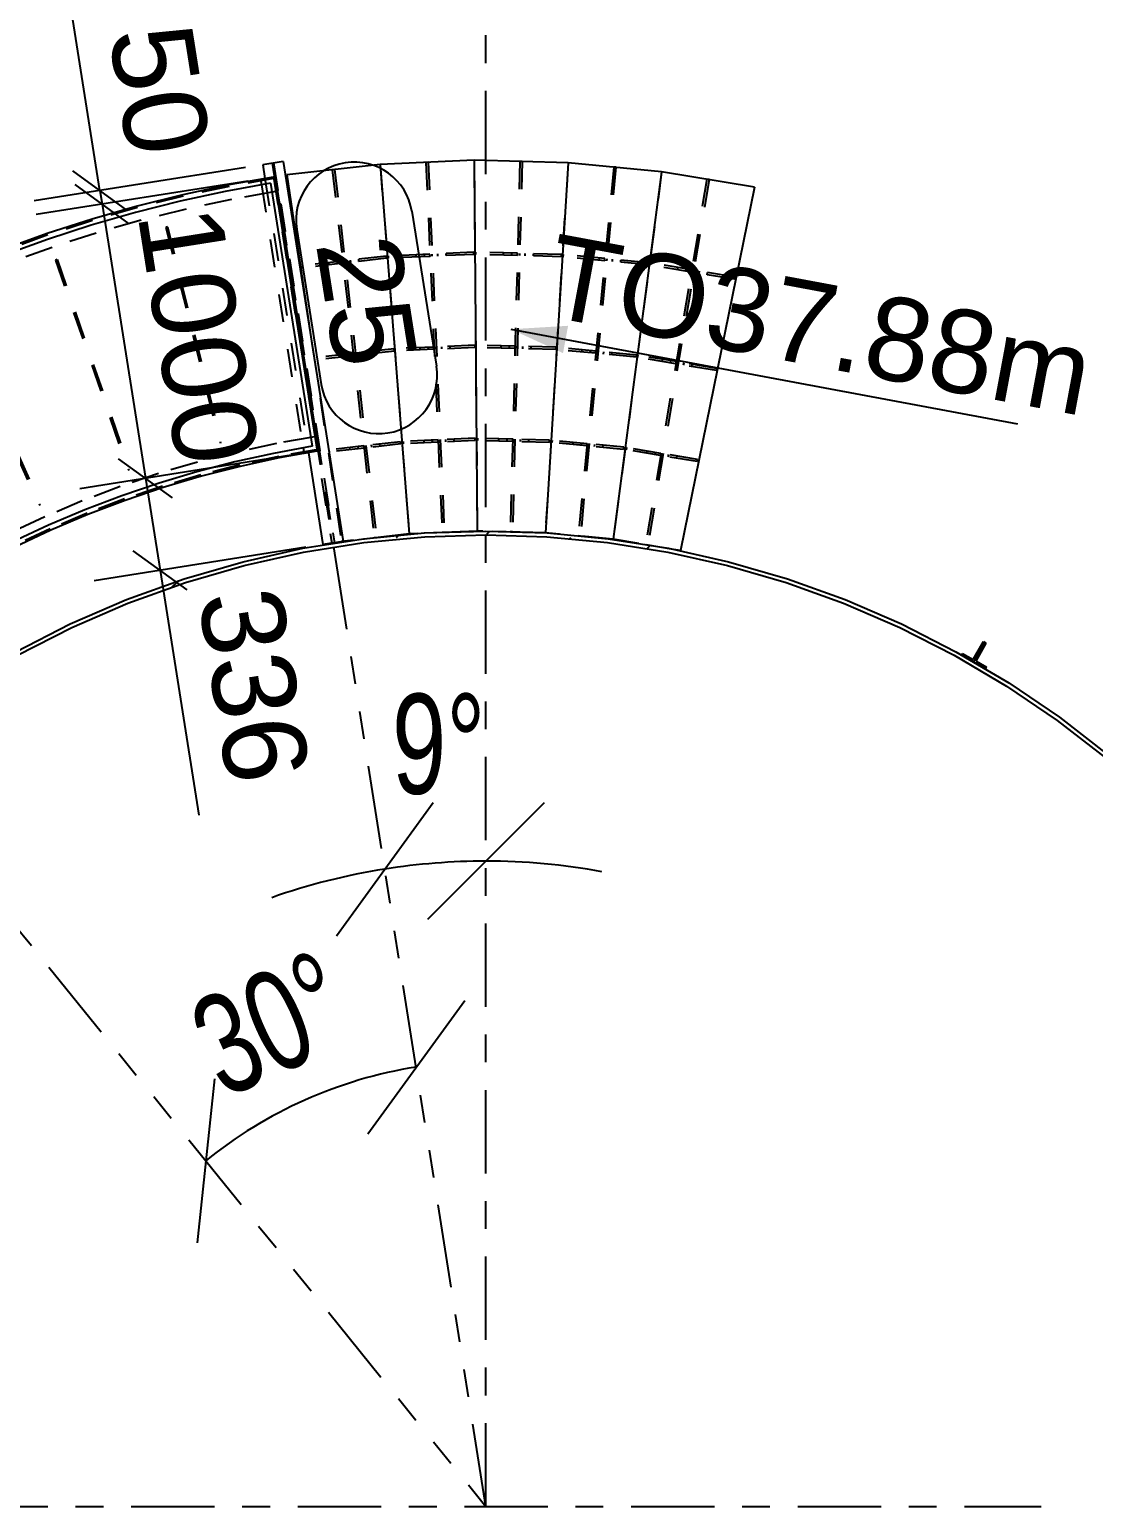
# Model space of a CAD drawing. Extents: x -29293 to 30124, y -19360 to 22650.
# Drawn here: x 20146 to 23977, y 10292 to 15613 of the extents above; entities that cross this region are included whole.
import ezdxf

# ---------------------------------------------------------------- set-up
doc = ezdxf.new("R2010")
doc.units = 0
for name, pattern in [('XKITLINE00', [0]), ('XKITLINE01', [4, 1, -1, 1, -1]), ('XKITLINE03', [6, 3, -1, 1, -1]), ('XKITLINE05', [8, 3, -1, 1, -1, 1, -1])]:
    doc.linetypes.add(name, pattern=pattern)
doc.layers.get('0').update_dxf_attribs({"linetype": 'CONTINUOUS', "lineweight": 25})
doc.layers.get('DEFPOINTS').update_dxf_attribs({"color": 3, "linetype": 'CONTINUOUS', "lineweight": 25})
doc.layers.add('01粗实线层', color=7, linetype='CONTINUOUS', lineweight=60)
for name, color, linetype in [('dimension', 7, 'CONTINUOUS'), ('grid', 7, 'CONTINUOUS'), ('line', 7, 'CONTINUOUS'), ('mark', 7, 'CONTINUOUS'), ('part1', 7, 'CONTINUOUS'), ('text', 7, 'CONTINUOUS')]:
    doc.layers.add(name, color=color, linetype=linetype)
doc.styles.add('HZ', font='arial.ttf', dxfattribs={"width": 0.7})
doc.styles.add('STYLE_1', font='arial.ttf', dxfattribs={"height": 0.2})
doc.dimstyles.get("Standard").update_dxf_attribs({"dimscale": 20, "dimtxt": 3, "dimasz": 3.5, "dimexe": 2, "dimexo": 2, "dimgap": 1, "dimtad": 1, "dimdec": 0, "dimdsep": 46, "dimtxsty": 'HZ', "dimblk": 'OBLIQUE', "dimcen": 0, "dimclrd": 1, "dimclre": 1, "dimclrt": 1, "dimadec": 1, "dimazin": 2, "dimtfac": 1, "dimtdec": 0, "dimtmove": 1, "dimatfit": 0, "dimldrblk": 'OBLIQUE', "dimfxl": 0, "dimtolj": 1, "dimtzin": 0, "dimarcsym": 0})

# ---------------------------------------------------------------- blocks, each defined once
blk = doc.blocks.new('*D368')
at = {"layer": 'part1', "color": 0, "linetype": 'XKITLINE00'}
for p, q in [((1268.723, 1686.853), (1268.767, 1686.897)), ((1268.801, 1686.931), (1268.965, 1687.095))]:
    blk.add_line(p, q, dxfattribs=at)
blk = doc.blocks.new('*D369')
at = {"layer": 'part1', "color": 0, "linetype": 'XKITLINE00'}
blk.add_line((1268.965, 1687.095), (1269.129, 1687.259), dxfattribs=at)
blk = doc.blocks.new('*D370')
at = {"layer": 'part1', "color": 0, "linetype": 'XKITLINE00'}
for p, q in [((1251.272, 1691.403), (1251.38, 1691.512)), ((1248.008, 1691.283), (1248.084, 1691.359)), ((1254.242, 1691.231), (1254.293, 1691.282)), ((1257.031, 1690.877), (1257.134, 1690.979)), ((1239.928, 1689.489), (1240.139, 1689.699))]:
    blk.add_line(p, q, dxfattribs=at)
blk = doc.blocks.new('*D878')
at = {"layer": 'part1', "color": 0, "linetype": 'XKITLINE01'}
for p, q in [((1243.849, 1703.3), (1243.75, 1703.284)), ((1243.75, 1703.284), (1245.683, 1691.079)), ((1243.849, 1703.3), (1245.782, 1691.095)), ((1244.901, 1696.017), (1244.999, 1696.033)), ((1245.782, 1691.095), (1245.683, 1691.079))]:
    blk.add_line(p, q, dxfattribs=at)
blk = doc.blocks.new('*D879')
at = {"layer": 'part1', "color": 2, "linetype": 'XKITLINE00'}
for p, q in [((1243.643, 1704.28), (1243.121, 1704.187)), ((1243.643, 1704.28), (1245.207, 1694.403)), ((1243.121, 1704.187), (1243.152, 1703.989)), ((1244.654, 1694.509), (1244.685, 1694.31)), ((1245.207, 1694.403), (1244.685, 1694.31))]:
    blk.add_line(p, q, dxfattribs=at)
at = {"layer": 'part1', "color": 0, "linetype": 'XKITLINE01'}
for p, q in [((1243.589, 1704.27), (1245.153, 1694.393)), ((1243.152, 1703.989), (1244.654, 1694.509))]:
    blk.add_line(p, q, dxfattribs=at)
blk = doc.blocks.new('*D880')
at = {"layer": 'part1', "color": 2, "linetype": 'XKITLINE00'}
for p, q in [((1243.93, 1704.831), (1243.199, 1704.715)), ((1243.93, 1704.831), (1246.098, 1691.145)), ((1243.199, 1704.715), (1243.278, 1704.215)), ((1244.843, 1694.338), (1245.367, 1691.029)), ((1246.098, 1691.145), (1245.367, 1691.029))]:
    blk.add_line(p, q, dxfattribs=at)
at = {"layer": 'part1', "color": 0, "linetype": 'XKITLINE01'}
for p, q in [((1243.54, 1704.769), (1245.708, 1691.083)), ((1243.589, 1704.777), (1245.757, 1691.091)), ((1243.278, 1704.215), (1244.843, 1694.338))]:
    blk.add_line(p, q, dxfattribs=at)
blk = doc.blocks.new('*D881')
at = {"layer": 'part1', "color": 0, "linetype": 'XKITLINE01'}
for p, q in [((1249.156, 1704.803), (1249.076, 1704.799)), ((1249.076, 1704.799), (1249.658, 1691.463)), ((1249.156, 1704.803), (1249.738, 1691.467)), ((1249.738, 1691.467), (1249.658, 1691.463))]:
    blk.add_line(p, q, dxfattribs=at)
blk = doc.blocks.new('*D882')
at = {"layer": 'part1', "color": 2, "linetype": 'XKITLINE00'}
for p, q in [((1250.807, 1704.875), (1247.425, 1704.727)), ((1250.807, 1704.875), (1250.923, 1691.518)), ((1250.923, 1691.518), (1250.011, 1691.478)), ((1248.786, 1691.425), (1248.473, 1691.411))]:
    blk.add_line(p, q, dxfattribs=at)
at = {"layer": 'part1', "color": 0, "linetype": 'XKITLINE01'}
for p, q in [((1247.425, 1704.727), (1248.473, 1691.411)), ((1250.011, 1691.478), (1248.786, 1691.425))]:
    blk.add_line(p, q, dxfattribs=at)
blk = doc.blocks.new('*D883')
at = {"layer": 'part1', "color": 0, "linetype": 'XKITLINE01'}
for p, q in [((1252.459, 1704.832), (1252.109, 1691.487)), ((1252.539, 1704.829), (1252.189, 1691.485)), ((1252.539, 1704.829), (1252.459, 1704.832)), ((1252.189, 1691.485), (1252.109, 1691.487))]:
    blk.add_line(p, q, dxfattribs=at)
blk = doc.blocks.new('*D884')
at = {"layer": 'part1', "color": 0, "linetype": 'XKITLINE01'}
for p, q in [((1245.783, 1704.54), (1245.703, 1704.531)), ((1245.703, 1704.531), (1247.214, 1691.268)), ((1245.783, 1704.54), (1247.294, 1691.277)), ((1247.294, 1691.277), (1247.214, 1691.268))]:
    blk.add_line(p, q, dxfattribs=at)
blk = doc.blocks.new('*D885')
at = {"layer": 'part1', "color": 2, "linetype": 'XKITLINE00'}
for p, q in [((1254.191, 1704.786), (1250.807, 1704.875)), ((1254.191, 1704.786), (1253.375, 1691.454)), ((1251.117, 1691.513), (1250.923, 1691.518)), ((1253.375, 1691.454), (1252.471, 1691.478))]:
    blk.add_line(p, q, dxfattribs=at)
at = {"layer": 'part1', "color": 0, "linetype": 'XKITLINE01'}
for p, q in [((1250.807, 1704.875), (1250.923, 1691.518)), ((1252.471, 1691.478), (1251.117, 1691.513))]:
    blk.add_line(p, q, dxfattribs=at)
blk = doc.blocks.new('*D886')
at = {"layer": 'part1', "color": 2, "linetype": 'XKITLINE00'}
for p, q in [((1247.425, 1704.727), (1244.061, 1704.344)), ((1244.061, 1704.344), (1244.968, 1698.278)), ((1247.425, 1704.727), (1248.473, 1691.411)), ((1246.036, 1691.134), (1246.035, 1691.135)), ((1246.465, 1691.183), (1246.036, 1691.134)), ((1248.473, 1691.411), (1247.651, 1691.318))]:
    blk.add_line(p, q, dxfattribs=at)
at = {"layer": 'part1', "color": 0, "linetype": 'XKITLINE01'}
for p, q in [((1244.968, 1698.278), (1246.036, 1691.134)), ((1247.651, 1691.318), (1246.465, 1691.183))]:
    blk.add_line(p, q, dxfattribs=at)
blk = doc.blocks.new('*D887')
at = {"layer": 'part1', "color": 0, "linetype": 'XKITLINE01'}
for p, q in [((1239.768, 1702.473), (1239.709, 1702.458)), ((1239.709, 1702.458), (1241.646, 1694.69)), ((1239.768, 1702.473), (1241.704, 1694.705)), ((1241.704, 1694.705), (1241.646, 1694.69))]:
    blk.add_line(p, q, dxfattribs=at)
blk = doc.blocks.new('*D888')
at = {"layer": 'part1', "color": 0, "linetype": 'XKITLINE01'}
for p, q in [((1235.794, 1701.299), (1235.737, 1701.279)), ((1235.737, 1701.279), (1238.343, 1693.709)), ((1235.794, 1701.299), (1238.4, 1693.729)), ((1238.4, 1693.729), (1238.343, 1693.709))]:
    blk.add_line(p, q, dxfattribs=at)
blk = doc.blocks.new('*D889')
at = {"layer": 'part1', "color": 0, "linetype": 'XKITLINE01'}
for p, q in [((1246.836, 1694.585), (1245.594, 1694.444)), ((1245.603, 1694.364), (1245.594, 1694.444)), ((1245.603, 1694.364), (1245.594, 1694.444)), ((1246.845, 1694.506), (1245.603, 1694.364)), ((1246.349, 1694.449), (1246.339, 1694.529)), ((1246.647, 1694.483), (1246.638, 1694.563)), ((1246.845, 1694.506), (1246.836, 1694.585)), ((1246.845, 1694.506), (1246.836, 1694.585))]:
    blk.add_line(p, q, dxfattribs=at)
blk = doc.blocks.new('*D890')
at = {"layer": 'part1', "color": 0, "linetype": 'XKITLINE01'}
for p, q in [((1246.457, 1697.914), (1245.066, 1697.755)), ((1246.466, 1697.834), (1245.075, 1697.676)), ((1245.969, 1697.778), (1245.96, 1697.857)), ((1246.267, 1697.812), (1246.258, 1697.891)), ((1246.466, 1697.834), (1246.457, 1697.914)), ((1246.466, 1697.834), (1246.457, 1697.914)), ((1245.075, 1697.676), (1245.066, 1697.755)), ((1245.075, 1697.676), (1245.066, 1697.755))]:
    blk.add_line(p, q, dxfattribs=at)
blk = doc.blocks.new('*D891')
at = {"layer": 'part1', "color": 0, "linetype": 'XKITLINE01'}
for p, q in [((1247.928, 1698.081), (1246.537, 1697.923)), ((1246.546, 1697.843), (1246.537, 1697.923)), ((1246.546, 1697.843), (1246.537, 1697.923)), ((1247.937, 1698.002), (1246.546, 1697.843)), ((1246.745, 1697.866), (1246.735, 1697.946)), ((1247.043, 1697.9), (1247.034, 1697.979)), ((1247.937, 1698.002), (1247.928, 1698.081)), ((1247.937, 1698.002), (1247.928, 1698.081))]:
    blk.add_line(p, q, dxfattribs=at)
blk = doc.blocks.new('*D892')
at = {"layer": 'part1', "color": 0, "linetype": 'XKITLINE01'}
for p, q in [((1248.158, 1694.736), (1246.916, 1694.594)), ((1248.167, 1694.656), (1246.925, 1694.515)), ((1247.422, 1694.572), (1247.413, 1694.651)), ((1248.167, 1694.656), (1248.158, 1694.736)), ((1248.167, 1694.656), (1248.158, 1694.736)), ((1246.925, 1694.515), (1246.916, 1694.594)), ((1246.925, 1694.515), (1246.916, 1694.594)), ((1247.124, 1694.538), (1247.115, 1694.617))]:
    blk.add_line(p, q, dxfattribs=at)
blk = doc.blocks.new('*D893')
at = {"layer": 'part1', "color": 0, "linetype": 'XKITLINE01'}
for p, q in [((1249.512, 1694.799), (1248.263, 1694.744)), ((1248.267, 1694.664), (1248.263, 1694.744)), ((1248.267, 1694.664), (1248.263, 1694.744)), ((1249.516, 1694.719), (1248.267, 1694.664)), ((1249.016, 1694.697), (1249.013, 1694.777)), ((1249.316, 1694.71), (1249.312, 1694.79)), ((1249.516, 1694.719), (1249.512, 1694.799)), ((1249.516, 1694.719), (1249.512, 1694.799))]:
    blk.add_line(p, q, dxfattribs=at)
blk = doc.blocks.new('*D894')
at = {"layer": 'part1', "color": 0, "linetype": 'XKITLINE01'}
for p, q in [((1249.366, 1698.146), (1247.968, 1698.085)), ((1247.971, 1698.005), (1247.968, 1698.085)), ((1247.971, 1698.005), (1247.968, 1698.085)), ((1249.37, 1698.066), (1247.971, 1698.005)), ((1248.87, 1698.044), (1248.867, 1698.124)), ((1249.17, 1698.057), (1249.166, 1698.137)), ((1249.37, 1698.066), (1249.366, 1698.146)), ((1249.37, 1698.066), (1249.366, 1698.146))]:
    blk.add_line(p, q, dxfattribs=at)
blk = doc.blocks.new('*D895')
at = {"layer": 'part1', "color": 0, "linetype": 'XKITLINE01'}
for p, q in [((1250.845, 1698.21), (1249.446, 1698.149)), ((1249.45, 1698.069), (1249.446, 1698.149)), ((1249.45, 1698.069), (1249.446, 1698.149)), ((1250.848, 1698.13), (1249.45, 1698.069)), ((1249.65, 1698.078), (1249.646, 1698.158)), ((1249.949, 1698.091), (1249.946, 1698.171)), ((1250.848, 1698.13), (1250.845, 1698.21)), ((1250.848, 1698.13), (1250.845, 1698.21))]:
    blk.add_line(p, q, dxfattribs=at)
blk = doc.blocks.new('*D896')
at = {"layer": 'part1', "color": 0, "linetype": 'XKITLINE01'}
for p, q in [((1250.841, 1694.857), (1249.592, 1694.802)), ((1249.596, 1694.722), (1249.592, 1694.802)), ((1249.596, 1694.722), (1249.592, 1694.802)), ((1250.845, 1694.777), (1249.596, 1694.722)), ((1249.796, 1694.731), (1249.792, 1694.811)), ((1250.095, 1694.744), (1250.092, 1694.824)), ((1250.845, 1694.777), (1250.841, 1694.857)), ((1250.845, 1694.777), (1250.841, 1694.857))]:
    blk.add_line(p, q, dxfattribs=at)
blk = doc.blocks.new('*D897')
at = {"layer": 'part1', "color": 0, "linetype": 'XKITLINE01'}
for p, q in [((1250.945, 1694.778), (1250.947, 1694.858)), ((1250.945, 1694.778), (1250.947, 1694.858)), ((1252.195, 1694.745), (1250.945, 1694.778)), ((1252.197, 1694.825), (1250.947, 1694.858)), ((1251.695, 1694.758), (1251.697, 1694.838)), ((1251.995, 1694.75), (1251.997, 1694.83)), ((1252.195, 1694.745), (1252.197, 1694.825)), ((1252.195, 1694.745), (1252.197, 1694.825))]:
    blk.add_line(p, q, dxfattribs=at)
blk = doc.blocks.new('*D898')
at = {"layer": 'part1', "color": 0, "linetype": 'XKITLINE01'}
for p, q in [((1250.883, 1698.131), (1250.885, 1698.21)), ((1250.883, 1698.131), (1250.885, 1698.21)), ((1252.282, 1698.094), (1250.883, 1698.131)), ((1252.284, 1698.174), (1250.885, 1698.21)), ((1251.782, 1698.107), (1251.785, 1698.187)), ((1252.082, 1698.099), (1252.084, 1698.179)), ((1252.282, 1698.094), (1252.284, 1698.174)), ((1252.282, 1698.094), (1252.284, 1698.174))]:
    blk.add_line(p, q, dxfattribs=at)
blk = doc.blocks.new('*D899')
at = {"layer": 'part1', "color": 0, "linetype": 'XKITLINE01'}
for p, q in [((1252.362, 1698.092), (1252.365, 1698.172)), ((1252.362, 1698.092), (1252.365, 1698.172)), ((1253.762, 1698.055), (1252.362, 1698.092)), ((1253.764, 1698.135), (1252.365, 1698.172)), ((1252.562, 1698.086), (1252.564, 1698.166)), ((1252.862, 1698.079), (1252.864, 1698.159)), ((1253.762, 1698.055), (1253.764, 1698.135)), ((1253.762, 1698.055), (1253.764, 1698.135))]:
    blk.add_line(p, q, dxfattribs=at)
blk = doc.blocks.new('*D900')
at = {"layer": 'part1', "color": 0, "linetype": 'XKITLINE01'}
for p, q in [((1252.275, 1694.743), (1252.277, 1694.823)), ((1252.275, 1694.743), (1252.277, 1694.823)), ((1253.524, 1694.71), (1252.275, 1694.743)), ((1253.526, 1694.79), (1252.277, 1694.823)), ((1252.475, 1694.738), (1252.477, 1694.818)), ((1252.775, 1694.73), (1252.777, 1694.81)), ((1253.524, 1694.71), (1253.526, 1694.79)), ((1253.524, 1694.71), (1253.526, 1694.79))]:
    blk.add_line(p, q, dxfattribs=at)
blk = doc.blocks.new('*D901')
at = {"layer": 'part1', "color": 0, "linetype": 'XKITLINE01'}
for p, q in [((1246.078, 1701.242), (1244.587, 1701.072)), ((1244.597, 1700.993), (1244.587, 1701.072)), ((1244.597, 1700.993), (1244.587, 1701.072)), ((1246.087, 1701.163), (1244.597, 1700.993)), ((1245.59, 1701.106), (1245.581, 1701.186)), ((1245.888, 1701.14), (1245.879, 1701.22)), ((1246.087, 1701.163), (1246.078, 1701.242)), ((1246.087, 1701.163), (1246.078, 1701.242))]:
    blk.add_line(p, q, dxfattribs=at)
blk = doc.blocks.new('*D902')
at = {"layer": 'part1', "color": 0, "linetype": 'XKITLINE01'}
for p, q in [((1247.648, 1701.421), (1246.158, 1701.251)), ((1246.167, 1701.172), (1246.158, 1701.251)), ((1246.167, 1701.172), (1246.158, 1701.251)), ((1247.657, 1701.342), (1246.167, 1701.172)), ((1246.365, 1701.195), (1246.356, 1701.274)), ((1246.663, 1701.228), (1246.654, 1701.308)), ((1247.657, 1701.342), (1247.648, 1701.421)), ((1247.657, 1701.342), (1247.648, 1701.421))]:
    blk.add_line(p, q, dxfattribs=at)
blk = doc.blocks.new('*D903')
at = {"layer": 'part1', "color": 0, "linetype": 'XKITLINE01'}
for p, q in [((1249.22, 1701.492), (1247.722, 1701.427)), ((1247.725, 1701.347), (1247.722, 1701.427)), ((1247.725, 1701.347), (1247.722, 1701.427)), ((1249.224, 1701.412), (1247.725, 1701.347)), ((1248.724, 1701.391), (1248.721, 1701.471)), ((1249.024, 1701.404), (1249.02, 1701.484)), ((1249.224, 1701.412), (1249.22, 1701.492)), ((1249.224, 1701.412), (1249.22, 1701.492))]:
    blk.add_line(p, q, dxfattribs=at)
blk = doc.blocks.new('*D904')
at = {"layer": 'part1', "color": 0, "linetype": 'XKITLINE01'}
for p, q in [((1250.799, 1701.561), (1249.3, 1701.496)), ((1250.802, 1701.481), (1250.799, 1701.561)), ((1250.802, 1701.481), (1250.799, 1701.561)), ((1249.304, 1701.416), (1249.3, 1701.496)), ((1249.304, 1701.416), (1249.3, 1701.496)), ((1250.802, 1701.481), (1249.304, 1701.416)), ((1249.504, 1701.425), (1249.5, 1701.505)), ((1249.803, 1701.438), (1249.8, 1701.518))]:
    blk.add_line(p, q, dxfattribs=at)
blk = doc.blocks.new('*D905')
at = {"layer": 'part1', "color": 0, "linetype": 'XKITLINE01'}
for p, q in [((1250.87, 1701.482), (1250.873, 1701.562)), ((1250.87, 1701.482), (1250.873, 1701.562)), ((1252.372, 1701.523), (1250.873, 1701.562)), ((1252.37, 1701.443), (1250.87, 1701.482)), ((1251.87, 1701.456), (1251.872, 1701.536)), ((1252.17, 1701.448), (1252.172, 1701.528)), ((1252.37, 1701.443), (1252.372, 1701.523)), ((1252.37, 1701.443), (1252.372, 1701.523))]:
    blk.add_line(p, q, dxfattribs=at)
blk = doc.blocks.new('*D906')
at = {"layer": 'part1', "color": 0, "linetype": 'XKITLINE01'}
for p, q in [((1252.45, 1701.441), (1252.452, 1701.521)), ((1252.45, 1701.441), (1252.452, 1701.521)), ((1253.95, 1701.401), (1252.45, 1701.441)), ((1253.952, 1701.481), (1252.452, 1701.521)), ((1252.65, 1701.435), (1252.652, 1701.515)), ((1252.95, 1701.427), (1252.952, 1701.507)), ((1253.95, 1701.401), (1253.952, 1701.481)), ((1253.95, 1701.401), (1253.952, 1701.481))]:
    blk.add_line(p, q, dxfattribs=at)
blk = doc.blocks.new('*D907')
at = {"layer": 'part1', "color": 6, "linetype": 'XKITLINE05'}
for p, q in [((1268.778, 1686.891), (1269.148, 1687.532)), ((1268.8, 1686.809), (1269.2, 1687.502)), ((1269.148, 1687.532), (1269.2, 1687.502)), ((1268.367, 1687.059), (1268.397, 1687.111)), ((1268.367, 1687.059), (1268.8, 1686.809)), ((1268.397, 1687.111), (1268.778, 1686.891))]:
    blk.add_line(p, q, dxfattribs=at)
blk = doc.blocks.new('*D908')
at = {"layer": 'part1', "color": 6, "linetype": 'XKITLINE05'}
for p, q in [((1268.8, 1686.809), (1269.2, 1687.502)), ((1268.882, 1686.831), (1269.252, 1687.472)), ((1269.2, 1687.502), (1269.252, 1687.472)), ((1268.8, 1686.809), (1269.233, 1686.559)), ((1268.882, 1686.831), (1269.263, 1686.611)), ((1269.233, 1686.559), (1269.263, 1686.611))]:
    blk.add_line(p, q, dxfattribs=at)
blk = doc.blocks.new('*D909')
at = {"layer": 'part1', "color": 0, "linetype": 'XKITLINE01'}
for p, q in [((1257.561, 1704.462), (1255.817, 1691.219)), ((1257.986, 1690.856), (1256.739, 1691.065))]:
    blk.add_line(p, q, dxfattribs=at)
at = {"layer": 'part1', "color": 2, "linetype": 'XKITLINE00'}
for p, q in [((1260.899, 1703.903), (1257.561, 1704.462)), ((1260.899, 1703.903), (1258.236, 1690.814)), ((1256.739, 1691.065), (1255.817, 1691.219)), ((1258.236, 1690.814), (1257.986, 1690.856))]:
    blk.add_line(p, q, dxfattribs=at)
blk = doc.blocks.new('*D910')
at = {"layer": 'part1', "color": 0, "linetype": 'XKITLINE01'}
for p, q in [((1259.191, 1704.189), (1256.987, 1691.023)), ((1259.269, 1704.176), (1257.066, 1691.01)), ((1259.269, 1704.176), (1259.191, 1704.189)), ((1257.066, 1691.01), (1256.987, 1691.023))]:
    blk.add_line(p, q, dxfattribs=at)
blk = doc.blocks.new('*D911')
at = {"layer": 'part1', "color": 0, "linetype": 'XKITLINE01'}
for p, q in [((1255.836, 1704.628), (1254.556, 1691.34)), ((1255.916, 1704.62), (1254.636, 1691.333)), ((1255.916, 1704.62), (1255.836, 1704.628)), ((1254.636, 1691.333), (1254.556, 1691.34))]:
    blk.add_line(p, q, dxfattribs=at)
blk = doc.blocks.new('*D912')
at = {"layer": 'part1', "color": 0, "linetype": 'XKITLINE01'}
for p, q in [((1254.191, 1704.786), (1253.375, 1691.454)), ((1255.684, 1691.232), (1253.882, 1691.405))]:
    blk.add_line(p, q, dxfattribs=at)
at = {"layer": 'part1', "color": 2, "linetype": 'XKITLINE00'}
for p, q in [((1257.561, 1704.462), (1254.191, 1704.786)), ((1257.561, 1704.462), (1255.817, 1691.219)), ((1253.882, 1691.405), (1253.375, 1691.454)), ((1255.817, 1691.219), (1255.684, 1691.232))]:
    blk.add_line(p, q, dxfattribs=at)
blk = doc.blocks.new('*D913')
at = {"layer": 'part1', "color": 0, "linetype": 'XKITLINE01'}
for p, q in [((1257.604, 1694.224), (1257.617, 1694.303)), ((1257.604, 1694.224), (1257.617, 1694.303)), ((1258.837, 1694.018), (1257.604, 1694.224)), ((1258.85, 1694.097), (1257.617, 1694.303)), ((1257.801, 1694.191), (1257.815, 1694.27)), ((1258.097, 1694.142), (1258.11, 1694.22)), ((1258.837, 1694.018), (1258.85, 1694.097)), ((1258.837, 1694.018), (1258.85, 1694.097))]:
    blk.add_line(p, q, dxfattribs=at)
blk = doc.blocks.new('*D914')
at = {"layer": 'part1', "color": 0, "linetype": 'XKITLINE01'}
for p, q in [((1258.157, 1697.528), (1258.17, 1697.607)), ((1258.157, 1697.528), (1258.17, 1697.607)), ((1259.538, 1697.297), (1258.157, 1697.528)), ((1259.551, 1697.376), (1258.17, 1697.607)), ((1258.354, 1697.495), (1258.368, 1697.574)), ((1258.65, 1697.446), (1258.663, 1697.524)), ((1259.538, 1697.297), (1259.551, 1697.376)), ((1259.538, 1697.297), (1259.551, 1697.376))]:
    blk.add_line(p, q, dxfattribs=at)
blk = doc.blocks.new('*D915')
at = {"layer": 'part1', "color": 0, "linetype": 'XKITLINE01'}
for p, q in [((1256.697, 1697.772), (1256.71, 1697.851)), ((1256.697, 1697.772), (1256.71, 1697.851)), ((1258.091, 1697.62), (1256.71, 1697.851)), ((1258.078, 1697.541), (1256.697, 1697.772)), ((1257.585, 1697.624), (1257.598, 1697.703)), ((1257.881, 1697.574), (1257.894, 1697.653)), ((1258.078, 1697.541), (1258.091, 1697.62)), ((1258.078, 1697.541), (1258.091, 1697.62))]:
    blk.add_line(p, q, dxfattribs=at)
blk = doc.blocks.new('*D916')
at = {"layer": 'part1', "color": 0, "linetype": 'XKITLINE01'}
for p, q in [((1256.292, 1694.444), (1256.305, 1694.523)), ((1256.292, 1694.444), (1256.305, 1694.523)), ((1257.525, 1694.237), (1256.292, 1694.444)), ((1257.538, 1694.316), (1256.305, 1694.523)), ((1257.032, 1694.32), (1257.045, 1694.399)), ((1257.328, 1694.27), (1257.341, 1694.349)), ((1257.525, 1694.237), (1257.538, 1694.316)), ((1257.525, 1694.237), (1257.538, 1694.316))]:
    blk.add_line(p, q, dxfattribs=at)
blk = doc.blocks.new('*D917')
at = {"layer": 'part1', "color": 0, "linetype": 'XKITLINE01'}
for p, q in [((1254.948, 1694.577), (1254.956, 1694.656)), ((1254.948, 1694.577), (1254.956, 1694.656)), ((1256.2, 1694.536), (1254.956, 1694.656)), ((1255.148, 1694.557), (1255.155, 1694.637)), ((1256.193, 1694.457), (1254.948, 1694.577)), ((1255.446, 1694.529), (1255.454, 1694.608)), ((1256.193, 1694.457), (1256.2, 1694.536)), ((1256.193, 1694.457), (1256.2, 1694.536))]:
    blk.add_line(p, q, dxfattribs=at)
blk = doc.blocks.new('*D918')
at = {"layer": 'part1', "color": 0, "linetype": 'XKITLINE01'}
for p, q in [((1255.27, 1697.911), (1255.277, 1697.991)), ((1255.27, 1697.911), (1255.277, 1697.991)), ((1256.663, 1697.777), (1255.27, 1697.911)), ((1256.671, 1697.857), (1255.277, 1697.991)), ((1255.469, 1697.892), (1255.476, 1697.972)), ((1255.767, 1697.863), (1255.775, 1697.943)), ((1256.663, 1697.777), (1256.671, 1697.857)), ((1256.663, 1697.777), (1256.671, 1697.857))]:
    blk.add_line(p, q, dxfattribs=at)
blk = doc.blocks.new('*D919')
at = {"layer": 'part1', "color": 0, "linetype": 'XKITLINE01'}
for p, q in [((1253.796, 1698.053), (1253.804, 1698.133)), ((1253.796, 1698.053), (1253.804, 1698.133)), ((1255.19, 1697.919), (1253.796, 1698.053)), ((1255.197, 1697.998), (1253.804, 1698.133)), ((1254.692, 1697.967), (1254.7, 1698.046)), ((1254.991, 1697.938), (1254.998, 1698.018)), ((1255.19, 1697.919), (1255.197, 1697.998)), ((1255.19, 1697.919), (1255.197, 1697.998))]:
    blk.add_line(p, q, dxfattribs=at)
blk = doc.blocks.new('*D920')
at = {"layer": 'part1', "color": 0, "linetype": 'XKITLINE01'}
for p, q in [((1253.624, 1694.704), (1253.632, 1694.784)), ((1253.624, 1694.704), (1253.632, 1694.784)), ((1254.869, 1694.584), (1253.624, 1694.704)), ((1254.876, 1694.664), (1253.632, 1694.784)), ((1254.371, 1694.632), (1254.379, 1694.712)), ((1254.67, 1694.603), (1254.677, 1694.683)), ((1254.869, 1694.584), (1254.876, 1694.664)), ((1254.869, 1694.584), (1254.876, 1694.664))]:
    blk.add_line(p, q, dxfattribs=at)
blk = doc.blocks.new('*D921')
at = {"layer": 'part1', "color": 0, "linetype": 'XKITLINE01'}
for p, q in [((1258.71, 1700.832), (1258.723, 1700.911)), ((1258.71, 1700.832), (1258.723, 1700.911)), ((1260.189, 1700.585), (1258.71, 1700.832)), ((1260.203, 1700.663), (1258.723, 1700.911)), ((1258.907, 1700.799), (1258.92, 1700.878)), ((1259.203, 1700.75), (1259.216, 1700.829)), ((1260.189, 1700.585), (1260.203, 1700.663)), ((1260.189, 1700.585), (1260.203, 1700.663))]:
    blk.add_line(p, q, dxfattribs=at)
blk = doc.blocks.new('*D922')
at = {"layer": 'part1', "color": 0, "linetype": 'XKITLINE01'}
for p, q in [((1257.151, 1701.093), (1257.165, 1701.172)), ((1257.151, 1701.093), (1257.165, 1701.172)), ((1258.631, 1700.845), (1257.151, 1701.093)), ((1258.644, 1700.924), (1257.165, 1701.172)), ((1258.138, 1700.928), (1258.151, 1701.007)), ((1258.434, 1700.878), (1258.447, 1700.957)), ((1258.631, 1700.845), (1258.644, 1700.924)), ((1258.631, 1700.845), (1258.644, 1700.924))]:
    blk.add_line(p, q, dxfattribs=at)
blk = doc.blocks.new('*D923')
at = {"layer": 'part1', "color": 0, "linetype": 'XKITLINE01'}
for p, q in [((1255.591, 1701.246), (1255.598, 1701.325)), ((1255.591, 1701.246), (1255.598, 1701.325)), ((1257.084, 1701.102), (1255.591, 1701.246)), ((1257.091, 1701.182), (1255.598, 1701.325)), ((1255.79, 1701.227), (1255.797, 1701.306)), ((1256.088, 1701.198), (1256.096, 1701.277)), ((1257.084, 1701.102), (1257.091, 1701.182)), ((1257.084, 1701.102), (1257.091, 1701.182))]:
    blk.add_line(p, q, dxfattribs=at)
blk = doc.blocks.new('*D924')
at = {"layer": 'part1', "color": 0, "linetype": 'XKITLINE01'}
for p, q in [((1254.018, 1701.397), (1254.025, 1701.477)), ((1254.018, 1701.397), (1254.025, 1701.477)), ((1255.511, 1701.253), (1254.018, 1701.397)), ((1255.519, 1701.333), (1254.025, 1701.477)), ((1255.013, 1701.301), (1255.021, 1701.381)), ((1255.312, 1701.273), (1255.319, 1701.352)), ((1255.511, 1701.253), (1255.519, 1701.333)), ((1255.511, 1701.253), (1255.519, 1701.333))]:
    blk.add_line(p, q, dxfattribs=at)
blk = doc.blocks.new('*D926')
at = {"layer": 'dimension', "color": 1, "linetype": 'XKITLINE00'}
for p, q in [((1242.655, 1704.123), (1235.042, 1702.917)), ((1238.383, 1702.587), (1236.441, 1703.998)), ((1237.412, 1703.293), (1238.976, 1693.416)), ((1244.219, 1694.246), (1236.606, 1693.04)), ((1239.947, 1692.71), (1238.006, 1694.121))]:
    blk.add_line(p, q, dxfattribs=at)
at = {"layer": 'dimension', "color": 1, "style": 'STYLE_1'}
blk.add_text('1000', height=3, rotation=-80.999, dxfattribs=at).set_placement((1238.683, 1702.937))
blk = doc.blocks.new('*D927')
at = {"layer": 'dimension', "color": 1, "linetype": 'XKITLINE00'}
for p, q in [((1244.219, 1694.246), (1236.606, 1693.04)), ((1239.947, 1692.71), (1238.006, 1694.121)), ((1238.976, 1693.416), (1239.502, 1690.1)), ((1244.745, 1690.93), (1237.131, 1689.724)), ((1240.472, 1689.395), (1238.531, 1690.805)), ((1239.502, 1690.1), (1240.898, 1681.284))]:
    blk.add_line(p, q, dxfattribs=at)
at = {"layer": 'dimension', "color": 1, "style": 'STYLE_1'}
blk.add_text('336', height=3, rotation=-80.999, dxfattribs=at).set_placement((1240.863, 1689.176))
blk = doc.blocks.new('*D928')
at = {"layer": 'line', "color": 4, "linetype": 'XKITLINE05'}
blk.add_line((1251.23, 1656.377), (1243.564, 1704.773), dxfattribs=at)
blk = doc.blocks.new('*D929')
at = {"layer": 'line', "color": 4, "linetype": 'XKITLINE05'}
blk.add_line((1220.393, 1694.457), (1251.23, 1656.377), dxfattribs=at)
blk = doc.blocks.new('*D931')
at = {"layer": 'grid', "color": 4, "linetype": 'XKITLINE03'}
blk.add_line((1251.23, 1572.377), (1251.23, 1740.377), dxfattribs=at)
blk = doc.blocks.new('*D933')
at = {"layer": 'grid', "color": 4, "linetype": 'XKITLINE03'}
blk.add_line((1166.461, 1656.377), (1271.23, 1656.377), dxfattribs=at)
blk = doc.blocks.new('*D935')
at = {"layer": 'part1', "color": 6, "linetype": 'XKITLINE05'}
for p, q in [((1246.826, 1691.24), (1249.023, 1691.447)), ((1249.023, 1691.447), (1251.23, 1691.517)), ((1251.23, 1691.517), (1253.436, 1691.447)), ((1253.436, 1691.447), (1255.634, 1691.24)), ((1244.645, 1690.894), (1246.826, 1691.24)), ((1244.671, 1690.757), (1246.843, 1691.101)), ((1246.843, 1691.101), (1249.032, 1691.308)), ((1249.032, 1691.308), (1251.23, 1691.377)), ((1251.23, 1691.377), (1253.427, 1691.308)), ((1253.427, 1691.308), (1255.616, 1691.101)), ((1255.616, 1691.101), (1257.788, 1690.757)), ((1255.634, 1691.24), (1257.814, 1690.894)), ((1240.371, 1689.797), (1242.491, 1690.413)), ((1242.491, 1690.413), (1244.645, 1690.894)), ((1242.526, 1690.277), (1244.671, 1690.757)), ((1257.788, 1690.757), (1259.934, 1690.277)), ((1257.814, 1690.894), (1259.969, 1690.413)), ((1259.969, 1690.413), (1262.089, 1689.797)), ((1240.414, 1689.664), (1242.526, 1690.277)), ((1259.934, 1690.277), (1262.045, 1689.664)), ((1238.294, 1689.049), (1240.371, 1689.797)), ((1238.345, 1688.919), (1240.414, 1689.664)), ((1262.045, 1689.664), (1264.114, 1688.919)), ((1262.089, 1689.797), (1264.166, 1689.049)), ((1236.268, 1688.172), (1238.294, 1689.049)), ((1236.327, 1688.046), (1238.345, 1688.919)), ((1264.114, 1688.919), (1266.132, 1688.046)), ((1264.166, 1689.049), (1266.192, 1688.172)), ((1234.301, 1687.17), (1236.268, 1688.172)), ((1234.368, 1687.047), (1236.327, 1688.046)), ((1266.132, 1688.046), (1268.091, 1687.047)), ((1266.192, 1688.172), (1268.159, 1687.17)), ((1268.091, 1687.047), (1269.984, 1685.928)), ((1268.159, 1687.17), (1270.059, 1686.046)), ((1269.984, 1685.928), (1271.802, 1684.692)), ((1270.059, 1686.046), (1271.885, 1684.806)), ((1271.802, 1684.692), (1273.54, 1683.345)), ((1271.885, 1684.806), (1273.629, 1683.453))]:
    blk.add_line(p, q, dxfattribs=at)
blk = doc.blocks.new('*D938')
at = {"layer": 'part1', "color": 0, "linetype": 'XKITLINE01'}
for p, q in [((1243.687, 1694.671), (1242.26, 1694.362)), ((1244.927, 1694.891), (1243.687, 1694.671)), ((1242.26, 1694.362), (1240.846, 1694)), ((1243.779, 1694.205), (1242.37, 1693.9)), ((1245.198, 1694.457), (1243.779, 1694.205)), ((1239.447, 1693.586), (1238.064, 1693.119)), ((1240.846, 1694), (1239.447, 1693.586)), ((1242.37, 1693.9), (1240.973, 1693.542)), ((1238.064, 1693.119), (1236.699, 1692.601)), ((1239.59, 1693.133), (1238.224, 1692.672)), ((1240.973, 1693.542), (1239.59, 1693.133)), ((1236.699, 1692.601), (1235.355, 1692.032)), ((1238.224, 1692.672), (1236.876, 1692.16)), ((1235.355, 1692.032), (1234.033, 1691.414)), ((1236.876, 1692.16), (1235.548, 1691.598)), ((1235.548, 1691.598), (1234.242, 1690.987)), ((1234.033, 1691.414), (1232.735, 1690.746)), ((1234.242, 1690.987), (1232.96, 1690.328)), ((1232.735, 1690.746), (1231.462, 1690.031)), ((1231.462, 1690.031), (1230.218, 1689.268)), ((1232.96, 1690.328), (1231.703, 1689.621)), ((1231.703, 1689.621), (1230.474, 1688.868)), ((1230.218, 1689.268), (1229.003, 1688.459)), ((1230.474, 1688.868), (1229.273, 1688.069)), ((1229.003, 1688.459), (1227.819, 1687.606)), ((1229.273, 1688.069), (1228.104, 1687.226)), ((1227.819, 1687.606), (1226.667, 1686.709)), ((1228.104, 1687.226), (1226.966, 1686.339)), ((1226.667, 1686.709), (1227.001, 1686.297))]:
    blk.add_line(p, q, dxfattribs=at)
at = {"layer": 'part1', "color": 2, "linetype": 'XKITLINE00'}
for p, q in [((1245.124, 1694.926), (1244.927, 1694.891)), ((1245.124, 1694.926), (1245.207, 1694.403)), ((1243.789, 1694.151), (1242.382, 1693.846)), ((1245.207, 1694.403), (1243.789, 1694.151)), ((1242.382, 1693.846), (1240.987, 1693.489)), ((1239.607, 1693.08), (1238.243, 1692.62)), ((1240.987, 1693.489), (1239.607, 1693.08)), ((1238.243, 1692.62), (1236.896, 1692.109)), ((1236.896, 1692.109), (1235.57, 1691.548)), ((1235.57, 1691.548), (1234.266, 1690.938)), ((1234.266, 1690.938), (1232.986, 1690.28)), ((1232.986, 1690.28), (1231.731, 1689.574)), ((1231.731, 1689.574), (1230.503, 1688.821)), ((1230.503, 1688.821), (1229.305, 1688.024)), ((1229.305, 1688.024), (1228.137, 1687.182)), ((1226.825, 1686.832), (1226.667, 1686.709)), ((1228.137, 1687.182), (1227.001, 1686.297))]:
    blk.add_line(p, q, dxfattribs=at)
blk = doc.blocks.new('*D939')
at = {"layer": 'part1', "color": 2, "linetype": 'XKITLINE00'}
for p, q in [((1243.643, 1704.28), (1241.976, 1703.986)), ((1243.643, 1704.28), (1243.726, 1703.756)), ((1241.976, 1703.986), (1240.32, 1703.634)), ((1243.726, 1703.756), (1243.529, 1703.721)), ((1238.677, 1703.224), (1237.05, 1702.757)), ((1240.32, 1703.634), (1238.677, 1703.224)), ((1237.05, 1702.757), (1235.44, 1702.234)), ((1235.44, 1702.234), (1233.849, 1701.655)), ((1233.849, 1701.655), (1232.279, 1701.021)), ((1232.279, 1701.021), (1230.733, 1700.333)), ((1230.733, 1700.333), (1229.211, 1699.591)), ((1229.211, 1699.591), (1227.716, 1698.796)), ((1227.716, 1698.796), (1226.25, 1697.949)), ((1226.25, 1697.949), (1224.815, 1697.052)), ((1224.815, 1697.052), (1223.411, 1696.106)), ((1223.411, 1696.106), (1222.042, 1695.11)), ((1222.042, 1695.11), (1220.708, 1694.068)), ((1221.199, 1693.779), (1221.041, 1693.656))]:
    blk.add_line(p, q, dxfattribs=at)
at = {"layer": 'part1', "color": 0, "linetype": 'XKITLINE01'}
for p, q in [((1243.651, 1704.225), (1241.986, 1703.932)), ((1241.986, 1703.932), (1240.332, 1703.58)), ((1243.529, 1703.721), (1242.077, 1703.465)), ((1238.691, 1703.171), (1237.066, 1702.705)), ((1240.332, 1703.58), (1238.691, 1703.171)), ((1242.077, 1703.465), (1240.439, 1703.117)), ((1237.066, 1702.705), (1235.458, 1702.182)), ((1238.814, 1702.712), (1237.205, 1702.251)), ((1240.439, 1703.117), (1238.814, 1702.712)), ((1235.458, 1702.182), (1233.869, 1701.604)), ((1237.205, 1702.251), (1235.612, 1701.733)), ((1233.869, 1701.604), (1232.301, 1700.971)), ((1235.612, 1701.733), (1234.039, 1701.16)), ((1234.039, 1701.16), (1232.486, 1700.533)), ((1232.301, 1700.971), (1230.756, 1700.283)), ((1232.486, 1700.533), (1230.957, 1699.852)), ((1230.756, 1700.283), (1229.236, 1699.542)), ((1229.236, 1699.542), (1227.743, 1698.748)), ((1230.957, 1699.852), (1229.452, 1699.118)), ((1229.452, 1699.118), (1227.973, 1698.332)), ((1227.743, 1698.748), (1226.279, 1697.902)), ((1226.279, 1697.902), (1224.845, 1697.006)), ((1227.973, 1698.332), (1226.523, 1697.495)), ((1226.523, 1697.495), (1225.103, 1696.608)), ((1224.845, 1697.006), (1223.443, 1696.061)), ((1225.103, 1696.608), (1223.715, 1695.671)), ((1223.443, 1696.061), (1222.075, 1695.067)), ((1223.715, 1695.671), (1222.361, 1694.687)), ((1222.075, 1695.067), (1220.742, 1694.025)), ((1222.361, 1694.687), (1221.199, 1693.779)), ((1220.708, 1694.068), (1221.041, 1693.656)), ((1220.742, 1694.025), (1221.041, 1693.656))]:
    blk.add_line(p, q, dxfattribs=at)
blk = doc.blocks.new('*D940')
at = {"layer": 'part1', "color": 2, "linetype": 'XKITLINE00'}
for p, q in [((1241.844, 1703.753), (1240.222, 1703.404)), ((1243.477, 1704.047), (1241.844, 1703.753)), ((1243.477, 1704.047), (1244.978, 1694.569)), ((1240.222, 1703.404), (1238.613, 1702.998)), ((1238.613, 1702.998), (1237.019, 1702.538)), ((1237.019, 1702.538), (1235.442, 1702.023)), ((1235.442, 1702.023), (1233.883, 1701.454)), ((1233.883, 1701.454), (1232.345, 1700.832)), ((1232.345, 1700.832), (1230.829, 1700.157)), ((1230.829, 1700.157), (1229.337, 1699.431)), ((1229.337, 1699.431), (1227.871, 1698.654)), ((1227.871, 1698.654), (1226.433, 1697.827)), ((1226.433, 1697.827), (1225.024, 1696.95)), ((1225.024, 1696.95), (1223.646, 1696.026)), ((1223.646, 1696.026), (1222.3, 1695.055)), ((1222.3, 1695.055), (1220.989, 1694.039)), ((1243.583, 1694.314), (1242.197, 1694.008)), ((1244.978, 1694.569), (1243.583, 1694.314)), ((1220.989, 1694.039), (1227.033, 1686.575)), ((1240.824, 1693.652), (1239.465, 1693.245)), ((1242.197, 1694.008), (1240.824, 1693.652)), ((1239.465, 1693.245), (1238.121, 1692.789)), ((1238.121, 1692.789), (1236.796, 1692.284)), ((1236.796, 1692.284), (1235.489, 1691.731)), ((1235.489, 1691.731), (1234.204, 1691.13)), ((1234.204, 1691.13), (1232.942, 1690.482)), ((1232.942, 1690.482), (1231.704, 1689.789)), ((1231.704, 1689.789), (1230.493, 1689.05)), ((1230.493, 1689.05), (1229.31, 1688.268)), ((1229.31, 1688.268), (1228.156, 1687.442)), ((1228.156, 1687.442), (1227.033, 1686.575))]:
    blk.add_line(p, q, dxfattribs=at)
blk = doc.blocks.new('*D981')
at = {"layer": 'part1', "color": 0, "linetype": 'XKITLINE01'}
for p, q in [((1231.937, 1699.782), (1231.882, 1699.758)), ((1231.882, 1699.758), (1235.139, 1692.444)), ((1231.937, 1699.782), (1235.194, 1692.468)), ((1235.194, 1692.468), (1235.139, 1692.444))]:
    blk.add_line(p, q, dxfattribs=at)
blk = doc.blocks.new('*D988')
at = {"layer": 'dimension', "color": 1, "linetype": 'XKITLINE00'}
for p, q in [((1237.334, 1703.787), (1236.286, 1710.404)), ((1242.577, 1704.617), (1234.963, 1703.411)), ((1238.305, 1703.081), (1236.363, 1704.492)), ((1242.655, 1704.123), (1235.042, 1702.917)), ((1238.383, 1702.587), (1236.441, 1703.998)), ((1237.334, 1703.787), (1237.412, 1703.293))]:
    blk.add_line(p, q, dxfattribs=at)
at = {"layer": 'dimension', "color": 1, "style": 'STYLE_1'}
blk.add_text('50', height=3, rotation=-80.999, dxfattribs=at).set_placement((1237.647, 1709.481))
blk = doc.blocks.new('*D992')
at = {"layer": 'text', "color": 3, "linetype": 'XKITLINE00'}
blk.add_line((1252.135, 1698.787), (1270.372, 1695.382), dxfattribs=at)
at = {"layer": 'text', "color": 3}
blk.add_solid([(1252.135, 1698.787), (1254.193, 1698.911), (1252.135, 1698.787), (1254.01, 1697.928)], dxfattribs=at)
at = {"layer": 'text', "color": 3, "style": 'STYLE_1'}
blk.add_text('TO37.88m', height=3, rotation=-10.5768, dxfattribs=at).set_placement((1253.247, 1699.291))
blk = doc.blocks.new('*D993')
at = {"layer": 'mark', "color": 0, "linetype": 'XKITLINE00'}
for p, q in [((1248.568, 1703.035), (1249.452, 1697.454)), ((1244.42, 1702.378), (1245.304, 1696.797))]:
    blk.add_line(p, q, dxfattribs=at)
for centre, start, end in [((1246.494, 1702.706), 9, -171), ((1247.378, 1697.126), -171, 9)]:
    blk.add_arc(centre, 2.1, start, end, dxfattribs=at)
at = {"layer": 'mark', "color": 1, "style": 'STYLE_1'}
blk.add_text('25', height=3, rotation=-80.999, dxfattribs=at).set_placement((1245.106, 1701.879))
blk = doc.blocks.new('_Oblique')
at = {"color": 0, "linetype": 'ByBlock', "lineweight": -2}
blk.add_line((-0.5, -0.5), (0.5, 0.5), dxfattribs=at)
blk = doc.blocks.new('*D1487')
at = {"layer": '01粗实线层', "color": 1, "lineweight": -2}
blk.add_arc((21789.2, 10292), 1602.5, 99, 129, dxfattribs=at)
at = {"layer": 'DEFPOINTS', "color": 0}
for p in [(21022.6, 15131.6), (18705.5, 14100), (21267.5, 11807.2), (21789.2, 10292), (21789.2, 10292)]:
    blk.add_point(p, dxfattribs=at)
at = {"layer": '01粗实线层', "color": 1, "lineweight": -2, "xscale": 420, "yscale": 420, "zscale": 420}
for p, rotation in [((21538.5, 11874.7), 9.000007317431102), ((20780.7, 11537.4), 219.0000175601019)]:
    blk.add_blockref('_Oblique', p, dxfattribs=dict(at, rotation=rotation))
at = {"layer": '01粗实线层', "color": 1, "insert": (21015.4, 12030), "char_height": 360, "attachment_point": 5, "rotation": 24, "style": 'HZ'}
blk.add_mtext('\\A1;30°', dxfattribs=at)
blk = doc.blocks.new('*D1488')
at = {"layer": '01粗实线层', "color": 1, "lineweight": -2}
for start, end in [(90, 99), (79.6343, 90), (99, 109.3657)]:
    blk.add_arc((21789.2, 10292), 2324.7, start, end, dxfattribs=at)
at = {"layer": 'DEFPOINTS', "color": 0}
for p in [(21789.2, 18692), (21022.6, 15131.6), (21546.2, 12603.9), (21789.2, 10292), (21789.2, 1892)]:
    blk.add_point(p, dxfattribs=at)
at = {"layer": '01粗实线层', "color": 1, "lineweight": -2, "xscale": 420, "yscale": 420, "zscale": 420}
for p, rotation in [((21425.5, 12588), 9.000007317431102), ((21789.2, 12616.7), 180)]:
    blk.add_blockref('_Oblique', p, dxfattribs=dict(at, rotation=rotation))
at = {"layer": '01粗实线层', "color": 1, "insert": (21619.4, 13037), "char_height": 360, "attachment_point": 5, "style": 'HZ'}
blk.add_mtext('\\A1;9°', dxfattribs=at)

msp = doc.modelspace()

# ---------------------------------------------------------------- block references
at = {"layer": 'dimension', "xscale": 100, "yscale": 100, "zscale": 100}
for name in ['*D988', '*D926', '*D927']:
    msp.add_blockref(name, (-103333.8, -155345.7), dxfattribs=at)
at = {"layer": 'grid', "xscale": 100, "yscale": 100, "zscale": 100}
for name in ['*D931', '*D933']:
    msp.add_blockref(name, (-103333.8, -155345.7), dxfattribs=at)
at = {"layer": 'line', "xscale": 100, "yscale": 100, "zscale": 100}
for name in ['*D928', '*D929']:
    msp.add_blockref(name, (-103333.8, -155345.7), dxfattribs=at)
at = {"layer": 'mark', "xscale": 100, "yscale": 100, "zscale": 100}
msp.add_blockref('*D993', (-103333.8, -155345.7), dxfattribs=at)
at = {"layer": 'part1', "xscale": 100, "yscale": 100, "zscale": 100}
for name in ['*D880', '*D886', '*D882', '*D881', '*D885', '*D883', '*D912', '*D911', '*D939', '*D940', '*D879', '*D884', '*D909', '*D910', '*D878', '*D887', '*D902', '*D903', '*D904', '*D905', '*D906', '*D924', '*D888', '*D901', '*D923', '*D922', '*D921', '*D981', '*D895', '*D898', '*D890', '*D891', '*D894', '*D899', '*D919', '*D918', '*D915', '*D914', '*D938', '*D889', '*D892', '*D893', '*D896', '*D897', '*D900', '*D920', '*D917', '*D916', '*D913', '*D935', '*D370', '*D907', '*D368', '*D908', '*D369']:
    msp.add_blockref(name, (-103333.8, -155345.7), dxfattribs=at)
at = {"layer": 'text', "xscale": 100, "yscale": 100, "zscale": 100}
msp.add_blockref('*D992', (-103333.8, -155345.7), dxfattribs=at)

# ---------------------------------------------------------------- dimensions: what is measured, and where the dimension line sits
at = {"layer": '01粗实线层'}
dim = msp.add_angular_dim_2l(base=(21546.2, 12603.9), line1=((21789.2, 1892), (21789.2, 18692)), line2=((21789.2, 10292), (21022.6, 15131.6)), dimstyle='Standard', override={"dimscale": 120, "dimfxl": 3, "dimarcsym": 2}, dxfattribs=at)
dim.commit()
dim.dimension.update_dxf_attribs({"geometry": '*D1488', "text_midpoint": (21619.4, 13037), "dimtype": 162})
dim = msp.add_angular_dim_2l(base=(21267.5, 11807.2), line1=((21789.2, 10292), (21022.6, 15131.6)), line2=((18705.5, 14100), (21789.2, 10292)), dimstyle='Standard', override={"dimscale": 120, "dimfxl": 3, "dimarcsym": 2}, dxfattribs=at)
dim.commit()
dim.dimension.update_dxf_attribs({"geometry": '*D1487', "text_midpoint": (21015.4, 12030)})

doc.saveas('drawing.dxf')
